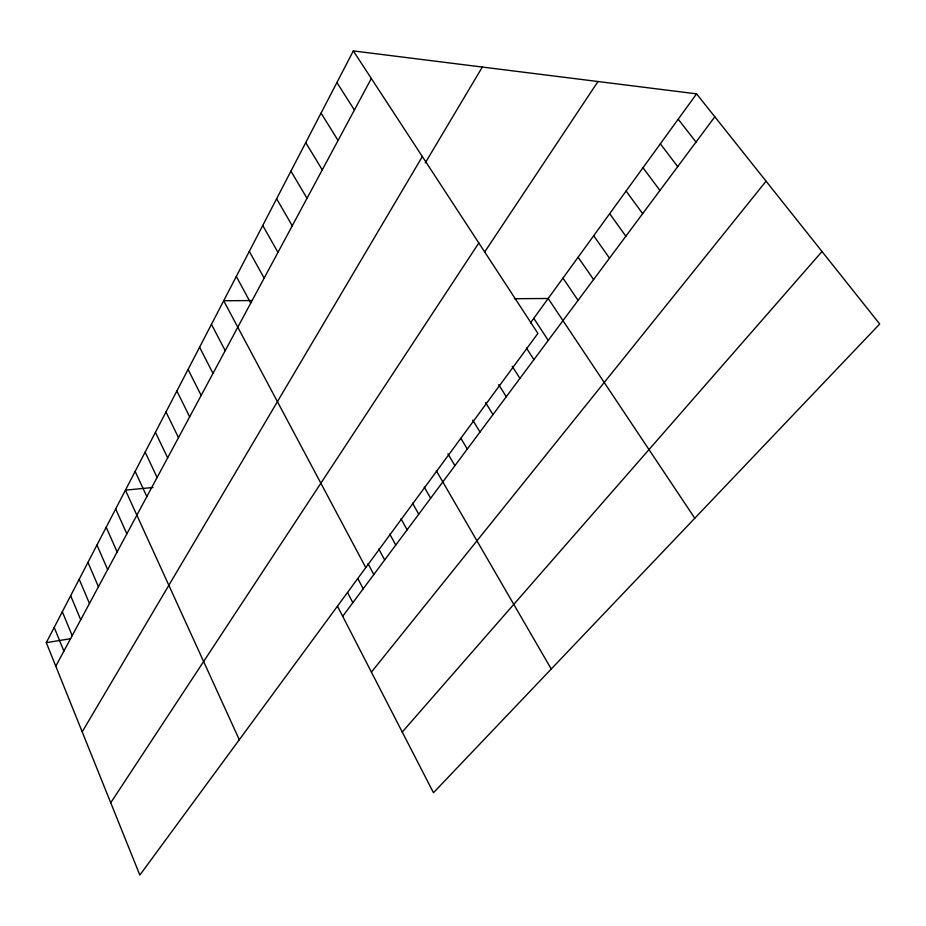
<?xml version="1.0" encoding="UTF-8"?>
<svg xmlns="http://www.w3.org/2000/svg" width="926" height="926" viewBox="0 0 926 926"><rect width="100%" height="100%" fill="white"/><g stroke="black" fill="none" stroke-linecap="round" stroke-linejoin="round"><path stroke-width="1.39" d="M353.315 50.918L537.902 333.406L139.838 875.082L46.3 642.656L353.315 50.918L696.572 93.85L879.7 324.007L433.472 792.725L337.515 606.252M55.78 666.211L371.338 78.49M82.194 731.853L422.349 156.552M425.3 162.872L482.33 67.054M110.738 802.784L478.823 242.994M484.726 251.907L597.999 81.523M530.494 322.896L696.572 93.85M342.689 616.311L714.826 116.803M371.407 672.114L766.057 181.183M402.243 732.049L822.022 251.513M46.3 642.656L70.608 638.708M152.975 487.493L125.427 490.143L239.302 739.735M251.791 300.556L223.698 300.753L365.793 567.615M514.335 298.716L548.192 298.485L694.789 518.236M678.191 119.188L696.005 142.072M660.342 143.808L677.716 166.611M642.991 167.756L659.949 190.467M626.103 191.034L642.667 213.663M609.678 213.686L625.86 236.223M593.693 235.736L609.505 258.18M578.125 257.196L593.578 279.548M562.973 278.113L578.079 300.36M533.804 318.336L548.25 340.386M526.466 348.095L533.908 359.635M336.914 82.541L354.403 110.032M512.228 366.291L519.926 378.41M498.744 384.66L506.279 396.733M321.056 113.088L338.059 140.474M485.583 402.59L492.968 414.593M305.742 142.604L322.271 169.886M472.746 420.091L479.981 432.037M460.916 438.357L467.294 449.052M290.938 171.148L307.015 198.303M447.952 453.856L454.909 465.685M436.308 470.721L551.248 669.012M276.608 198.754L292.257 225.794M424.27 487.122L430.636 498.269M262.741 225.481L277.974 252.381M412.498 503.142L418.737 514.219M401.004 518.791L407.127 529.822M249.314 251.363L264.153 278.124M389.765 534.094L395.772 545.055M236.304 276.446L250.761 303.068M378.78 549.049L384.684 559.952M368.039 563.679L373.826 574.514M357.853 578.576L363.224 588.751M211.464 324.332L225.215 350.653M347.574 592.559L352.841 602.676M199.588 347.215L213.003 373.386M188.071 369.428L201.162 395.437M176.878 390.992L189.668 416.85M165.997 411.954L178.498 437.651M155.429 432.315L167.652 457.861M145.15 452.131L157.096 477.503M135.161 471.392L146.84 496.614M115.681 508.941L126.862 533.827M106.189 527.23L117.127 551.954M96.952 545.044L107.659 569.594M87.958 562.371L98.445 586.76M79.196 579.259L89.463 603.486M70.654 595.719L80.712 619.772M62.331 611.762L72.193 635.653M54.217 627.4L63.882 651.128"/></g></svg>
